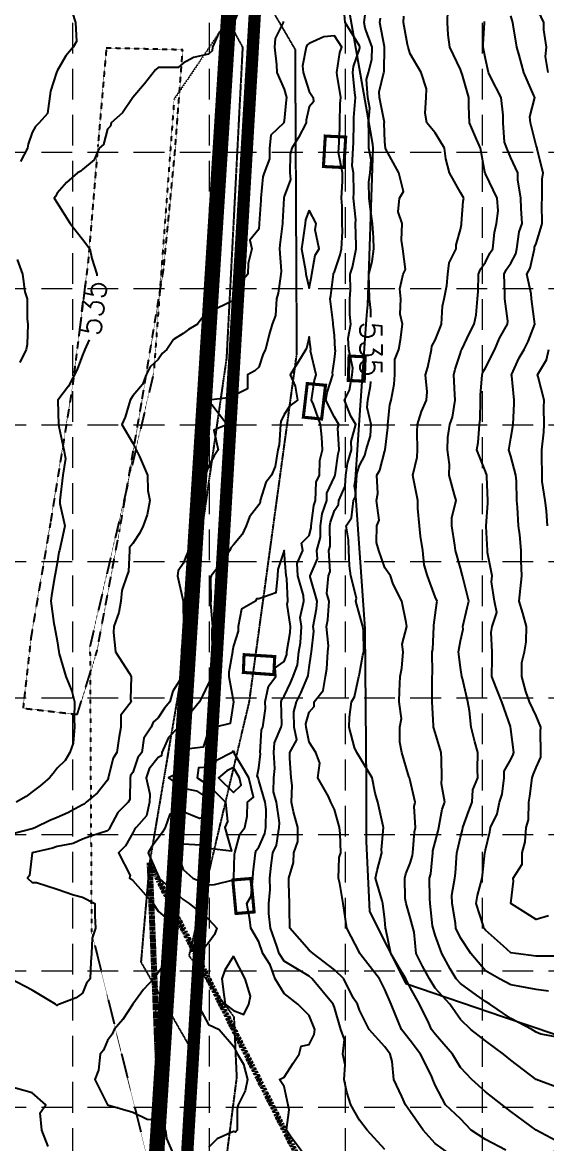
# Model space of a CAD drawing. Header units: inches. Extents: x 8135 to 11700, y -938 to 4760.
# Drawn here: x 8996 to 9337, y 1621 to 2351 of the extents above; entities that cross this region are included whole.
import ezdxf
from ezdxf.enums import TextEntityAlignment as Align

# ---------------------------------------------------------------- set-up
doc = ezdxf.new("R2010")
doc.units = ezdxf.units.IN
doc.header["$MEASUREMENT"] = 0
for name, pattern in [('DASHED', [0.75, 0.5, -0.25]), ('DOT2', [0.125, 0, -0.125]), ('HIDDEN', [0.375, 0.25, -0.125]), ('HIDDEN2', [0.1875, 0.125, -0.0625]), ('PHANTOM', [2.5, 1.25, -0.25, 0.25, -0.25, 0.25, -0.25])]:
    doc.linetypes.add(name, pattern=pattern)
for name, color, linetype in [('537-CONTOUR', 6, 'Continuous'), ('BNDY', 1, 'PHANTOM'), ('EC', 35, 'DASHED'), ('EXCAVATION-LIMITS-W&M', 3, 'DOT2'), ('EXCAVATION_LIMITS', 4, 'HIDDEN2'), ('FINAL-REMEDIATION-2-27-07', 31, 'HIDDEN2'), ('GRID', 254, 'HIDDEN'), ('LIMITS OF DISTURBANCE', 1, 'HIDDEN'), ('PH2-BNDY', 1, 'PHANTOM'), ('XCONC', 8, 'Continuous'), ('XEOW', 8, 'HIDDEN')]:
    doc.layers.add(name, color=color, linetype=linetype)
doc.styles.add('Style-simple', font='simple.shx')

msp = doc.modelspace()

# ---------------------------------------------------------------- linework, layer by layer
at = {"layer": '537-CONTOUR', "elevation": 537, "flags": 128}
msp.add_lwpolyline([(9204.92, 2390.57), (9204.92, 2380), (9206.2, 2375.01), (9224.09, 2272.08), (9224.47, 2269.22), (9220.96, 2167.54), (9220.57, 2163.04), (9220.01, 2157.91), (9215.94, 2098.75), (9212.83, 2053.73), (9212.26, 2049.52), (9212.99, 2046.11), (9219.08, 1956.3), (9219.08, 1955.77), (9219.55, 1905.7), (9220.02, 1855.62), (9220.05, 1855.09), (9220.02, 1854.72), (9220.03, 1817.79), (9222.23, 1772.22), (9245.61, 1725.75), (9245.85, 1725.28), (9309.45, 1703.68), (9343.54, 1692.06)], dxfattribs=at)
at = {"layer": 'BNDY', "lineweight": 200}
for p, q in [((9079.29, 1803.88), (9337.37, 1290.58)), ((9102.11, 1255.85), (9079.29, 1803.88))]:
    msp.add_line(p, q, dxfattribs=at)
at = {"layer": 'EC', "color": 35, "linetype": 'Continuous'}
for p, q in [((9244.24, 2351.41, 537), (9244.63, 2355.45, 537)), ((9246.94, 2337.09, 537), (9244.24, 2351.41, 537)), ((9247.44, 2335.41, 537), (9246.94, 2337.09, 537)), ((9248.67, 2330.86, 537), (9247.44, 2335.41, 537)), ((9255.93, 2318.91, 537), (9248.67, 2330.86, 537)), ((9259.34, 2308.08, 537), (9255.93, 2318.91, 537)), ((9259.16, 2302.41, 537), (9259.34, 2308.08, 537)), ((9258.52, 2292.41, 537), (9259.16, 2302.41, 537)), ((9259.51, 2285.91, 537), (9258.52, 2292.41, 537)), ((9264.92, 2279.41, 537), (9259.51, 2285.91, 537)), ((9270.92, 2269.41, 537), (9264.92, 2279.41, 537)), ((9271.95, 2262.6, 537), (9270.92, 2269.41, 537)), ((9274.24, 2253.41, 537), (9271.95, 2262.6, 537)), ((9281.42, 2240.68, 537), (9274.24, 2253.41, 537)), ((9283.56, 2236.91, 537), (9281.42, 2240.68, 537)), ((9282.15, 2220.41, 537), (9283.23, 2235.08, 537)), ((9283.23, 2235.08, 537), (9283.56, 2236.91, 537)), ((9282.06, 2219.77, 537), (9282.15, 2220.41, 537)), ((9278.72, 2206.62, 537), (9281.42, 2216.6, 537)), ((9281.42, 2216.6, 537), (9282.06, 2219.77, 537)), ((9278.58, 2203.91, 537), (9278.72, 2206.62, 537)), ((9274.03, 2194.81, 537), (9278.58, 2203.91, 537)), ((9273.28, 2187.41, 537), (9274.03, 2194.81, 537)), ((9272.6, 2179.97, 537), (9273.28, 2187.41, 537)), ((9270.88, 2171.41, 537), (9272.6, 2179.97, 537)), ((9269.8, 2166.54, 537), (9270.88, 2171.41, 537)), ((9269.1, 2154.91, 537), (9269.8, 2166.54, 537)), ((9267.89, 2151.95, 537), (9269.1, 2154.91, 537)), ((9264.92, 2144.41, 537), (9267.89, 2151.95, 537)), ((9262.66, 2138.41, 537), (9262.85, 2140.52, 537)), ((9262.85, 2140.52, 537), (9264.92, 2144.41, 537)), ((9260.13, 2126.78, 537), (9262.66, 2138.41, 537)), ((9258.71, 2121.91, 537), (9260.13, 2126.78, 537)), ((9259.65, 2110.76, 537), (9258.71, 2121.91, 537)), ((9259.27, 2105.41, 537), (9259.65, 2110.76, 537)), ((9256.14, 2098.06, 537), (9259.27, 2105.41, 537)), ((9253.44, 2089.41, 537), (9256.14, 2098.06, 537)), ((9253.26, 2084.76, 537), (9253.44, 2089.41, 537)), ((9253.55, 2072.91, 537), (9253.26, 2084.76, 537)), ((9250.37, 2056.41, 537), (9253.32, 2068.2, 537)), ((9253.32, 2068.2, 537), (9253.55, 2072.91, 537)), ((9250.95, 2054.1, 537), (9250.37, 2056.41, 537)), ((9253.65, 2039.91, 537), (9250.95, 2054.1, 537)), ((9253.65, 2034.85, 537), (9253.65, 2039.91, 537)), ((9254.8, 2023.41, 537), (9253.65, 2034.85, 537)), ((9255.49, 2016.7, 537), (9254.8, 2023.41, 537)), ((9257.02, 2007.41, 537), (9255.49, 2016.7, 537)), ((9257.76, 1998.19, 537), (9257.02, 2007.41, 537)), ((9259.95, 1990.91, 537), (9257.76, 1998.19, 537)), ((9264.92, 1977.16, 537), (9259.95, 1990.91, 537)), ((9266.21, 1974.41, 537), (9264.92, 1977.16, 537)), ((9264.92, 1965.41, 537), (9265.94, 1973.39, 537)), ((9265.94, 1973.39, 537), (9266.21, 1974.41, 537)), ((9263.99, 1958.86, 537), (9264.92, 1965.41, 537)), ((9263.35, 1943.01, 537), (9264.1, 1957.91, 537)), ((9264.1, 1957.91, 537), (9263.99, 1958.86, 537)), ((9263.08, 1941.41, 537), (9263.35, 1943.01, 537)), ((9263.24, 1927.07, 537), (9263.08, 1941.41, 537)), ((9263.1, 1925.41, 537), (9263.24, 1927.07, 537)), ((9263.1, 1910.77, 537), (9263.1, 1925.41, 537)), ((9263.05, 1908.91, 537), (9263.1, 1910.77, 537)), ((9263.83, 1893.53, 537), (9263.05, 1908.91, 537)), ((9263.96, 1892.41, 537), (9263.83, 1893.53, 537)), ((9264.92, 1888.82, 537), (9263.96, 1892.41, 537)), ((9268.94, 1875.91, 537), (9264.92, 1888.82, 537)), ((9269.11, 1871.73, 537), (9268.94, 1875.91, 537)), ((9269.28, 1859.41, 537), (9269.11, 1871.73, 537)), ((9269.05, 1855.41, 537), (9269.28, 1859.41, 537)), ((9271.2, 1843.41, 537), (9269.05, 1855.41, 537)), ((9269.51, 1838.83, 537), (9271.2, 1843.41, 537)), ((9267.39, 1826.91, 537), (9269.51, 1838.83, 537)), ((9266.94, 1824.89, 537), (9267.39, 1826.91, 537)), ((9264.92, 1817.48, 537), (9266.94, 1824.89, 537)), ((9263.36, 1810.41, 537), (9263.48, 1811.88, 537)), ((9263.48, 1811.88, 537), (9264.92, 1817.48, 537)), ((9262.18, 1796.7, 537), (9263.36, 1810.41, 537)), ((9261.33, 1793.91, 537), (9262.18, 1796.7, 537)), ((9261.58, 1780.81, 537), (9261.33, 1793.91, 537)), ((9261.61, 1777.41, 537), (9261.58, 1780.81, 537)), ((9263.32, 1762.99, 537), (9261.61, 1777.41, 537)), ((9264.92, 1756.91, 537), (9263.32, 1762.99, 537)), ((9269.28, 1744.91, 537), (9264.92, 1756.91, 537)), ((9274.82, 1735.01, 537), (9269.28, 1744.91, 537)), ((9278.55, 1728.41, 537), (9274.82, 1735.01, 537)), ((9281.42, 1725.34, 537), (9278.55, 1728.41, 537)), ((9291.82, 1717.85, 537), (9281.42, 1725.34, 537)), ((9297.67, 1713.6, 537), (9291.82, 1717.85, 537)), ((9300.42, 1711.91, 537), (9297.67, 1713.6, 537)), ((9314.17, 1702.51, 537), (9300.42, 1711.91, 537)), ((9327.86, 1695.41, 537), (9314.17, 1702.51, 537)), ((9330.67, 1693.63, 537), (9327.86, 1695.41, 537)), ((9333.67, 1692.46, 537), (9330.67, 1693.63, 537)), ((9346.92, 1689.96, 537), (9333.67, 1692.46, 537))]:
    msp.add_line(p, q, dxfattribs=at)
at = {"layer": 'EC', "color": 35, "linetype": 'Continuous', "flags": 128}
for points, elevation in [([(9338.48, 2318.91), (9336.81, 2329.18), (9337.31, 2335.41), (9335.57, 2346.59), (9335.57, 2351.41), (9330.67, 2361.99), (9328.29, 2367.91), (9326.89, 2371.7), (9321.35, 2384.41), (9316.89, 2398.2), (9316.1, 2400.91), (9314.17, 2410.81), (9313.01, 2417.41), (9310.79, 2420.69), (9301.8, 2433.41), (9297.67, 2449.39), (9297.56, 2449.91), (9297.55, 2450.03), (9297.67, 2450.66), (9299.97, 2464.12), (9300.03, 2466.41), (9299.99, 2473.23)], 541), ([(9138.67, 2362.91), (9134.03, 2351.41), (9133.98, 2351.11), (9133.67, 2350.82), (9124.29, 2344.65), (9120.05, 2335.41), (9119.81, 2332.98), (9117.42, 2330.83), (9107.67, 2328.66), (9100.92, 2324.8), (9097.8, 2322.08), (9084.67, 2322.08), (9082.96, 2320.63), (9075.74, 2311.35), (9068.17, 2302.41), (9061.5, 2292.59), (9054.15, 2285.91), (9053.65, 2283.93), (9051.67, 2281.79), (9049.15, 2271.97), (9046.26, 2269.41), (9043.12, 2261.83), (9035.42, 2255.7), (9034.35, 2254.45), (9032.12, 2253.41), (9025.11, 2247.22), (9018.92, 2240.21), (9017.82, 2238.04), (9017.05, 2236.91), (9018.92, 2234), (9027.48, 2220.41), (9035.42, 2210.2), (9040.24, 2203.91), (9041.61, 2197.62), (9044.86, 2187.41), (9044.89, 2186.4)], 535), ([(9310.87, 1616.71), (9297.67, 1623.77), (9288.39, 1629.91), (9281.42, 1637.11), (9271.59, 1646.41), (9264.92, 1659.24), (9263.42, 1662.91), (9262.66, 1665.21), (9255.51, 1679.41), (9248.67, 1688.25), (9243.05, 1695.41), (9239.16, 1704.93), (9236.35, 1711.91), (9232.17, 1721.46), (9228.7, 1728.41), (9216.64, 1743.94), (9215.89, 1744.91), (9215.67, 1745.52), (9207.55, 1761.41), (9205.05, 1777.41), (9202.83, 1790.46), (9201.95, 1793.91), (9202.4, 1807.39), (9203.49, 1810.41), (9203.2, 1823.07), (9202.74, 1826.91), (9199.42, 1838.7), (9197.07, 1843.41), (9195.54, 1847.17), (9188.57, 1859.41), (9189.83, 1869), (9187.23, 1875.91), (9182.92, 1882.66), (9180.92, 1892.41), (9180.89, 1894.47), (9182.92, 1902.16), (9186.12, 1905.72), (9186.15, 1908.91), (9192.07, 1916.27), (9193.61, 1925.41), (9194.39, 1930.29), (9195.06, 1941.41), (9195.49, 1945.34), (9194.3, 1957.91), (9195.12, 1962.22), (9195.92, 1974.41), (9194.51, 1979.33), (9195.51, 1990.91), (9196.69, 1993.65), (9195.84, 2007.41), (9196.58, 2010.17), (9196.48, 2023.41), (9196.84, 2025.99), (9199.42, 2033.56), (9201.99, 2037.3), (9202.31, 2039.91), (9206.42, 2049.31), (9206.88, 2056.41), (9208.01, 2064.19), (9210.61, 2072.91), (9210.26, 2078.41), (9213.26, 2089.41), (9210, 2095), (9206.02, 2105.41), (9209.22, 2111.97), (9210.98, 2121.91), (9211.47, 2126.18), (9208.79, 2138.41), (9208.35, 2145.85), (9210, 2154.91), (9209.44, 2161.24), (9209.37, 2171.41), (9209.93, 2177.07), (9209.65, 2187.41), (9211.19, 2191.96), (9213.48, 2203.91), (9213.6, 2206.02), (9213.21, 2220.41), (9213.23, 2222.89), (9211.89, 2236.91), (9212.13, 2240.51), (9211.9, 2253.41), (9211.03, 2257.98), (9211.64, 2269.41), (9211.84, 2273.31), (9211.97, 2285.91), (9212.05, 2289.59), (9213.09, 2302.41), (9212.58, 2305.55), (9211.33, 2318.91), (9211.9, 2322.74), (9215.67, 2333.98), (9215.99, 2335.1), (9216, 2335.41), (9215.67, 2336.28), (9206.35, 2351.41), (9205.43, 2361.82)], 534), ([(9223.19, 2159.51), (9223.15, 2163.94), (9222.27, 2171.41), (9221.72, 2187.41), (9223.98, 2195.61), (9225.02, 2203.91), (9224.74, 2211.34), (9224.16, 2220.41), (9222.82, 2229.76), (9222.03, 2236.91), (9221.72, 2247.36), (9222.62, 2253.41), (9223.32, 2262), (9221.7, 2269.41), (9221.84, 2279.75), (9221.68, 2285.91), (9222.52, 2295.57), (9221.17, 2302.41), (9220.37, 2314.22), (9221.51, 2318.91), (9223.85, 2327.24), (9224.05, 2335.41), (9219.45, 2347.75), (9218.73, 2351.41), (9220.27, 2363.31)], 535), ([(9338.66, 1720.3), (9330.67, 1721.57), (9319.01, 1723.57), (9314.17, 1724.51), (9306.79, 1728.41), (9297.67, 1733.58), (9288.21, 1744.91), (9281.42, 1755.18), (9278.45, 1761.41), (9278.09, 1764.64), (9275.97, 1777.41), (9275.88, 1782.96), (9277.76, 1793.91), (9278.12, 1797.21), (9279.02, 1810.41), (9279.54, 1812.3), (9281.42, 1820.72), (9282.74, 1825.57), (9282.98, 1826.91), (9286.88, 1837.87), (9289.02, 1843.41), (9289.38, 1851.58), (9292.66, 1859.41), (9292.42, 1864.74), (9292.77, 1875.91), (9290.81, 1882.88), (9288.47, 1892.41), (9287.25, 1903), (9286.17, 1908.91), (9282.72, 1924.09), (9282.21, 1925.41), (9281.42, 1931.23), (9280.23, 1941.41), (9280.29, 1942.54), (9281.42, 1948.63), (9283.12, 1956.18), (9283.05, 1957.91), (9285.71, 1970.06), (9286.84, 1974.41), (9283.17, 1989.13), (9282.78, 1990.91), (9281.42, 1995.93), (9278.12, 2007.41), (9277.81, 2010.92), (9275.86, 2023.41), (9275.86, 2028.97), (9278.55, 2039.91), (9277.62, 2043.72), (9273.97, 2056.41), (9274.35, 2063.48), (9272.99, 2072.91), (9273.26, 2081.07), (9274.5, 2089.41), (9276.32, 2094.36), (9277.99, 2105.41), (9277.72, 2109.12), (9277.17, 2121.91), (9277.89, 2125.45), (9281.42, 2136.05), (9281.98, 2137.84), (9282.31, 2138.41), (9287.2, 2149.05), (9290.25, 2154.91), (9291.63, 2161.05), (9292.53, 2171.41), (9292.95, 2176.06), (9293.22, 2187.41), (9294.37, 2190.77), (9297.67, 2195.16), (9300.48, 2201.11), (9302.39, 2203.91), (9303.56, 2214.53), (9304.83, 2220.41), (9305.92, 2228.66), (9305.2, 2236.91), (9297.67, 2252.74), (9297.24, 2253.41), (9297.19, 2253.89), (9294.46, 2269.41), (9291.9, 2275.28), (9287.31, 2285.91), (9286.91, 2296.84), (9286.84, 2302.41), (9282.59, 2317.73), (9282.1, 2318.91), (9281.42, 2320.8), (9274.42, 2335.41), (9273.31, 2343.28), (9272.92, 2351.41), (9273.29, 2359.54)], 538), ([(9166.07, 2352.01), (9166.09, 2351.41), (9160.91, 2341), (9160.38, 2335.41), (9161.75, 2323.84), (9161.89, 2318.91), (9166.67, 2307.91), (9168.27, 2302.41), (9167.98, 2301.08), (9166.67, 2287.41), (9166.44, 2286.14), (9166.42, 2285.91), (9158.11, 2277.98), (9157.25, 2269.41), (9157.13, 2262.67), (9153.7, 2253.41), (9152.77, 2250.82), (9151.51, 2236.91), (9151.45, 2235.63), (9150.48, 2220.41), (9150.44, 2220.14), (9150.17, 2216.74), (9144.4, 2209.69), (9145.73, 2203.91), (9143.17, 2194.41), (9142.96, 2187.41), (9138.71, 2182.53), (9134.44, 2171.41), (9134.17, 2170.92), (9133.67, 2170.23), (9123.37, 2165.37), (9117.42, 2161.51), (9113.4, 2158.93), (9110.25, 2154.91), (9104.38, 2151.45), (9100.92, 2148.78), (9094.65, 2144.78), (9090.41, 2138.41), (9087.38, 2135.66), (9084.67, 2131.81), (9079.55, 2127.03), (9076.86, 2121.91), (9074.52, 2115.56), (9068.17, 2108.16), (9067.19, 2106.4), (9066.39, 2105.41), (9063.26, 2094.18), (9061.17, 2089.41), (9068.17, 2077.25), (9072.52, 2068.57), (9077.67, 2056.41), (9077.97, 2046.61), (9079.31, 2039.91), (9077.46, 2030.63), (9075.05, 2023.41), (9072.84, 2018.88), (9068.17, 2011.98), (9066.15, 2009.37), (9066.02, 2007.41), (9065.42, 1993.66), (9064.4, 1990.91), (9061.15, 1981.43), (9060.32, 1974.41), (9059.08, 1967), (9055.8, 1957.91), (9055.58, 1954), (9057.05, 1941.41), (9066.11, 1927.41), (9067.11, 1925.41), (9066.63, 1910.46), (9067.14, 1908.91), (9060.51, 1900.07), (9060.51, 1892.41), (9059.1, 1884.99), (9057.86, 1875.91), (9055.43, 1872.16), (9052.24, 1859.41), (9052.23, 1858.87), (9051.67, 1857.92), (9045.34, 1849.65), (9037.9, 1843.41), (9036.6, 1842.22), (9035.42, 1841.83), (9025.87, 1836.46), (9018.92, 1833.51), (9014.32, 1831.58), (9004.87, 1826.91), (9003.3, 1826.27), (9002.67, 1826.12), (8990.17, 1822.91)], 534), ([(9028.7, 2358.13), (9031, 2351.41), (9031.62, 2339.1), (9029.48, 2335.41), (9024.66, 2329.67), (9018.92, 2319.88), (9018.57, 2318.91), (9014.66, 2306.74), (9012.8, 2292.13), (9007.24, 2285.91), (9004.89, 2283.66), (9002.67, 2279.72), (9000.04, 2272.04), (8999.73, 2269.41), (8995.07, 2260.79)], 536), ([(9346.92, 1656.76), (9330.67, 1662.91), (9314.17, 1675.51), (9309.51, 1679.41), (9297.67, 1688.07), (9288.2, 1695.41), (9281.42, 1702.01), (9274.55, 1711.91), (9264.92, 1722.41), (9261.25, 1728.41), (9256.8, 1736.66), (9252.57, 1744.91), (9251.2, 1758.84), (9248.67, 1768.41), (9246.02, 1777.41), (9245.34, 1780.75), (9245.19, 1793.91), (9245.82, 1796.76), (9248.67, 1803.71), (9250.23, 1808.83), (9250.36, 1810.41), (9251.44, 1824.1), (9252.17, 1826.91), (9251.27, 1840.77), (9251.88, 1843.41), (9248.67, 1857.63), (9248.23, 1859.41), (9247.89, 1860.2), (9243.17, 1875.91), (9242.07, 1882.51), (9241.88, 1892.41), (9242.99, 1898.09), (9241.47, 1908.91), (9241.85, 1915.73), (9242.12, 1925.41), (9243.17, 1930.74), (9244.14, 1941.41), (9243.56, 1946.52), (9246.61, 1957.91), (9245.99, 1960.6), (9243.17, 1974.41), (9237.67, 1985.41), (9235.8, 1990.91), (9232.17, 1996.21), (9228.21, 2007.41), (9226.86, 2012.56), (9227.05, 2023.41), (9228.41, 2027.17), (9226.86, 2039.91), (9227.62, 2044.47), (9227.07, 2056.41), (9228.89, 2059.69), (9232.17, 2072.44), (9232.35, 2072.73), (9232.39, 2072.91), (9234.09, 2087.49), (9234.05, 2089.41), (9235.41, 2102.28), (9236.41, 2105.41), (9238.36, 2115.72), (9238.73, 2121.91), (9238.73, 2131.85), (9241.4, 2138.41), (9242.37, 2144.72), (9243.72, 2154.91), (9242.22, 2161.37), (9242.67, 2171.41), (9242.07, 2177.81), (9244.17, 2187.41), (9245.7, 2190.38), (9243.84, 2203.91), (9242.95, 2209.63), (9243.41, 2220.41), (9240.94, 2228.14), (9241.85, 2236.91), (9244.37, 2241.21), (9241.37, 2253.41), (9232.76, 2268.84), (9232.56, 2269.41), (9232.17, 2273.54), (9231.87, 2285.91), (9231.89, 2286.19), (9228.71, 2302.41), (9228.45, 2306.13), (9231.57, 2318.91), (9231.7, 2319.38), (9232.09, 2335.41), (9232.05, 2335.53), (9228.92, 2351.41), (9229.29, 2354.3)], 536), ([(9346.92, 1743.2), (9332.36, 1743.2), (9330.67, 1743.24), (9317.47, 1744.91), (9314.17, 1745.4), (9309.46, 1749.62), (9297.67, 1760.01), (9296.72, 1761.41), (9296.44, 1762.62), (9291.54, 1777.41), (9292.45, 1782.72), (9295.51, 1793.91), (9295.66, 1795.95), (9297.3, 1810.41), (9297.38, 1810.71), (9297.67, 1812.35), (9300.42, 1824.16), (9300.93, 1826.91), (9305.19, 1835.9), (9306.92, 1843.41), (9308.63, 1848.79), (9309.86, 1859.41), (9309.94, 1863.65), (9314.17, 1871.26), (9315.63, 1874.46), (9316.19, 1875.91), (9314.17, 1891.04), (9313.87, 1892.71), (9308.28, 1908.91), (9304.47, 1918.62), (9301.75, 1925.41), (9302.04, 1937.18), (9302.09, 1941.41), (9301.5, 1954.09), (9302.09, 1957.91), (9305.05, 1967.04), (9303.65, 1974.41), (9301.59, 1987), (9301.99, 1990.91), (9299.07, 2006.02), (9298.99, 2007.41), (9298.14, 2022.96), (9298.1, 2023.41), (9299.26, 2038.32), (9299.17, 2039.91), (9298.64, 2055.44), (9298.63, 2056.41), (9297.67, 2058.91), (9292.13, 2072.91), (9292.83, 2077.83), (9293.75, 2089.41), (9294.3, 2092.74), (9294.56, 2105.41), (9294.42, 2108.71), (9295.46, 2121.91), (9295.99, 2123.62), (9297.67, 2126.51), (9303.69, 2138.41), (9306.87, 2145.71), (9312.06, 2154.91), (9312.23, 2156.85), (9310.3, 2171.41), (9310.38, 2175.09), (9309.89, 2187.41), (9311.26, 2190.32), (9314.17, 2194.6), (9317.44, 2200.65), (9318.16, 2203.91), (9319.54, 2215.05), (9321.65, 2220.41), (9320.9, 2230.19), (9320.71, 2236.91), (9318.79, 2248.8), (9318.84, 2253.41), (9314.17, 2263.31), (9311.53, 2269.41), (9310.11, 2273.47), (9309.22, 2285.91), (9309.15, 2290.93), (9307.83, 2302.41), (9301.15, 2315.44), (9299.67, 2318.91), (9297.67, 2327.71), (9296.18, 2335.41), (9296.12, 2336.94), (9296.97, 2351.41), (9297.03, 2352.06)], 539), ([(9338.8, 1769.41), (9330.67, 1767.03), (9314.17, 1777.41), (9316.01, 1792.08), (9315.63, 1793.91), (9321.54, 1803.04), (9321.67, 1810.41), (9323.5, 1817.58), (9324.07, 1826.91), (9325.69, 1831.9), (9325.96, 1843.41), (9326.55, 1847.41), (9327.99, 1859.41), (9328.83, 1861.26), (9330.67, 1866.01), (9333.64, 1872.9), (9333.69, 1875.91), (9333.58, 1889.46), (9333.77, 1892.41), (9330.67, 1899.74), (9326.33, 1908.91), (9323.91, 1915.67), (9321.25, 1925.41), (9321.36, 1934.45), (9323.15, 1941.41), (9324.2, 1947.88), (9324.46, 1957.91), (9321.97, 1966.61), (9319.54, 1974.41), (9321.39, 1990.91), (9320.9, 2000.68), (9320.9, 2007.41), (9320.07, 2017.7), (9319.27, 2023.41), (9318.52, 2035.57), (9318.1, 2039.91), (9317.95, 2052.63), (9317.34, 2056.41), (9314.17, 2068.95), (9312.91, 2072.91), (9313.01, 2074.07), (9314.17, 2080.53), (9315.49, 2088.1), (9315.64, 2089.41), (9316.36, 2103.29), (9316.31, 2105.41), (9314.82, 2121.27), (9314.68, 2121.91), (9319.56, 2133.03), (9322.9, 2138.41), (9325.51, 2143.57), (9329.81, 2154.91), (9327.55, 2171.41), (9327.41, 2174.58), (9324.65, 2187.41), (9326.76, 2191.33), (9329.54, 2203.91), (9329.66, 2204.92), (9330.67, 2207.5), (9333.61, 2217.43), (9334.65, 2220.41), (9334.4, 2233.13), (9334.59, 2236.91), (9334.68, 2249.35), (9335.24, 2253.41), (9331.22, 2268.88), (9331.26, 2269.41), (9330.67, 2271.31), (9326.95, 2285.91), (9326.59, 2289.99), (9329.78, 2302.41), (9329.24, 2303.85), (9322.73, 2318.91), (9319.58, 2330.01), (9318.14, 2335.41), (9315.67, 2349.96), (9315.4, 2351.41), (9314.17, 2355.71)], 540), ([(9275.78, 1613.41), (9264.92, 1621.19), (9257.08, 1629.91), (9248.67, 1641.98), (9245.6, 1646.41), (9243.34, 1651.75), (9238.1, 1662.91), (9237.01, 1674.57), (9235.68, 1679.41), (9232.17, 1684.02), (9221.98, 1695.41), (9215.67, 1708.03), (9214.42, 1711.91), (9211.61, 1716.04), (9205.52, 1728.41), (9199.42, 1734.32), (9185.51, 1744.91), (9182.92, 1747.04), (9170.39, 1761.41), (9170.21, 1773.93), (9170.11, 1777.41), (9169.74, 1790.8), (9169.78, 1793.91), (9172.77, 1804.22), (9172.91, 1810.41), (9175.56, 1817.88), (9175.49, 1826.91), (9172.72, 1837.27), (9171.49, 1843.41), (9171.8, 1854.37), (9171.34, 1859.41), (9170.3, 1872.23), (9170.47, 1875.91), (9174.95, 1884.01), (9173.22, 1892.41), (9173.08, 1902.41), (9174.8, 1908.91), (9177.49, 1914.43), (9182.16, 1925.41), (9182.36, 1925.96), (9182.92, 1931.23), (9184.33, 1940.04), (9184.41, 1941.41), (9185.9, 1954.94), (9185.62, 1957.91), (9187.82, 1969.52), (9188.14, 1974.41), (9183.58, 1990.25), (9183.64, 1990.91), (9188.4, 2001.94), (9188.06, 2007.41), (9190.4, 2016.16), (9190.35, 2023.41), (9191.47, 2031.36), (9194.38, 2039.91), (9194.51, 2044.83), (9199.42, 2055.31), (9199.76, 2056.07), (9199.78, 2056.41), (9201.83, 2070.46), (9202.56, 2072.91), (9201.66, 2087.14), (9202.28, 2089.41), (9199.42, 2094.3), (9193.86, 2105.41), (9194.58, 2110.25), (9198.44, 2121.91), (9198.14, 2123.19), (9199.42, 2131.81), (9200.11, 2137.72), (9199.95, 2138.41), (9199.42, 2147.41), (9198.58, 2154.91), (9198.56, 2155.78), (9196.67, 2171.41), (9197.16, 2173.61), (9198.73, 2187.41), (9198.83, 2188), (9199.42, 2189), (9203.19, 2200.09), (9203.92, 2203.91), (9204.57, 2215.19), (9204.43, 2220.41), (9204.49, 2231.77), (9204, 2236.91), (9204.74, 2248.01), (9204.65, 2253.41), (9202.1, 2266.77), (9202.24, 2269.41), (9202.91, 2282.37), (9202.95, 2285.91), (9203.22, 2298.55), (9203.53, 2302.41), (9201.14, 2317.17), (9200.98, 2318.91), (9202.93, 2331.85), (9204.12, 2335.41), (9199.42, 2342.58), (9192.51, 2342.12), (9182.92, 2337.7), (9181.56, 2336.76), (9181.1, 2335.41), (9178.69, 2323.21), (9179.06, 2318.91), (9182.92, 2306.41), (9185.51, 2302.41), (9185.73, 2299.6), (9182.92, 2296.41), (9181.09, 2287.77), (9180.91, 2285.91), (9176.03, 2276.41), (9171.63, 2269.41), (9170.64, 2265.5), (9170.45, 2253.41), (9170.91, 2249.11), (9166.67, 2237.94), (9166.4, 2237.18), (9166.38, 2236.91), (9165.68, 2221.41), (9165.61, 2220.41), (9163.97, 2206.62), (9163.75, 2203.91), (9164.65, 2189.43), (9164.51, 2187.41), (9162.84, 2175.12), (9161.63, 2171.41), (9160.99, 2160.59), (9158.92, 2154.91), (9156.89, 2148.2), (9154.65, 2138.41), (9153.13, 2135.45), (9150.17, 2126.8), (9147.64, 2124.45), (9142.84, 2121.91), (9142.84, 2112.74), (9133.67, 2108.16), (9131.96, 2107.15), (9117.42, 2105.41), (9129.61, 2089.41), (9120.91, 2085.87), (9123.74, 2072.91), (9121.09, 2069.18), (9117.42, 2062.41), (9115.85, 2057.98), (9115.99, 2056.41), (9114.25, 2043.08), (9114.19, 2039.91), (9110.19, 2030.64), (9109.77, 2023.41), (9107.86, 2016.68), (9104.86, 2007.41), (9103.32, 2005.01), (9100.92, 1998.89), (9097.76, 1994.12), (9097.29, 1990.91), (9100.92, 1974.41), (9101.12, 1957.91), (9101.13, 1957.71), (9100.92, 1953.79), (9099.84, 1942.51), (9099.93, 1941.41), (9100.25, 1926.08), (9100.42, 1925.41), (9094.15, 1915.79), (9092.22, 1908.91), (9088.74, 1904.79), (9084.67, 1898.53), (9081.51, 1895.57), (9080.16, 1892.41), (9075.31, 1885.27), (9074.11, 1875.91), (9071.49, 1872.6), (9068.17, 1862.88), (9066.81, 1860.78), (9066.47, 1859.41), (9066.22, 1845.31), (9065.09, 1843.41), (9058.38, 1836.7), (9053.34, 1826.91), (9052.75, 1825.84), (9051.67, 1824.74), (9040.95, 1821.3), (9035.42, 1819.33), (9029.31, 1816.52), (9018.92, 1814.71), (9015.9, 1813.48), (9002.67, 1810.41), (9000.92, 1795.66), (8999.71, 1793.91), (9002.67, 1791.22), (9005.45, 1791.09), (9018.92, 1786.76), (9029.65, 1783.19), (9035.42, 1781.61), (9043.55, 1777.41), (9043.55, 1769.41), (9043.83, 1761.41), (9041.84, 1754.9), (9041.29, 1744.91), (9040.84, 1739.41), (9040.56, 1728.41), (9038.17, 1725.62), (9035.42, 1718.98), (9031.3, 1716.04), (9020.57, 1711.91), (9019.35, 1711.49), (9018.92, 1711.12), (9017.91, 1711.91), (9002.67, 1721.08), (8988.53, 1728.41)], 533), ([(8993.05, 2197.04), (8996.43, 2187.41), (8998.03, 2175.91), (8999.37, 2171.41), (8999.37, 2158.21), (8999.87, 2154.91), (8999.37, 2141.71), (8998.81, 2138.41), (8994.78, 2129.8)], 536), ([(9039.73, 2144.72), (9036.9, 2138.41), (9036.64, 2137.17), (9035.42, 2134.6), (9032.06, 2125.28), (9026.33, 2114.5), (9019.51, 2105.41), (9019.42, 2104.93), (9019.89, 2089.41), (9020.06, 2088.27), (9023.38, 2072.91), (9024.42, 2067.41), (9022.73, 2056.41), (9020.83, 2039.91), (9020.83, 2038.01), (9023.92, 2023.41), (9023.16, 2019.31), (9020.47, 2007.41), (9020.05, 2006.29), (9018.92, 1999.16), (9017.76, 1992.09), (9017.53, 1990.91), (9015.36, 1978.03), (9014.97, 1974.41), (9016.89, 1959.97), (9017.3, 1957.91), (9018.92, 1948.48), (9020.02, 1941.41), (9020.26, 1940.11), (9024.64, 1925.41), (9028.51, 1915.83), (9030.32, 1908.91), (9030.05, 1897.78), (9030.29, 1892.41), (9029.36, 1881.97), (9027.17, 1875.91), (9024.13, 1870.7), (9018.92, 1865.67), (9016.3, 1862.08), (9013.96, 1859.41), (9007.95, 1854.22), (9002.67, 1850.32), (8998.85, 1847.12), (8992.22, 1843.41)], 535), ([(9232.17, 1617.26), (9220.67, 1629.91), (9215.67, 1636.26), (9210.14, 1646.41), (9207.55, 1654.66), (9205.77, 1662.91), (9206.44, 1672.29), (9204.84, 1679.41), (9206.03, 1688.91), (9203.65, 1695.41), (9199.42, 1709.71), (9198.67, 1711.91), (9185.01, 1728.41), (9182.92, 1730.17), (9178.56, 1732.84), (9166.67, 1740.01), (9163.46, 1744.91), (9161.82, 1749.76), (9157.79, 1761.41), (9156.77, 1771.01), (9156.73, 1777.41), (9157.57, 1786.52), (9157.47, 1793.91), (9158.33, 1802.26), (9159.4, 1810.41), (9161.63, 1815.46), (9163.51, 1826.91), (9163.56, 1830.02), (9161.64, 1843.41), (9159.71, 1850.17), (9159.89, 1859.41), (9160.58, 1865.5), (9160.02, 1875.91), (9160.36, 1882.22), (9164.85, 1892.41), (9165.09, 1894), (9164.81, 1908.91), (9165.13, 1910.46), (9166.67, 1912.58), (9170.85, 1921.17), (9172.66, 1925.41), (9175.36, 1932.86), (9176.27, 1941.41), (9177.22, 1947.2), (9178.01, 1957.91), (9177.08, 1963.84), (9179.49, 1974.41), (9179.33, 1978.06), (9175.65, 1990.91), (9175.05, 1998.91), (9178.8, 2007.41), (9178.08, 2012.18), (9182.92, 2017.3), (9184.22, 2022.15), (9184.21, 2023.41), (9186.1, 2036.74), (9187.18, 2039.91), (9187.49, 2051.85), (9189.63, 2056.41), (9189.81, 2066.03), (9191.62, 2072.91), (9191.11, 2081.23), (9190.31, 2089.41), (9185.86, 2102.57), (9184.43, 2105.41), (9186.37, 2118.46), (9187.51, 2121.91), (9183.92, 2137.41), (9184.07, 2138.41), (9182.92, 2146.66), (9181.43, 2139.93), (9180.89, 2138.41), (9175.42, 2129.53), (9170.52, 2121.91), (9173.96, 2114.51), (9175.28, 2105.41), (9170.42, 2101.72), (9166.67, 2096.12), (9164.63, 2091.39), (9164.37, 2089.41), (9163.37, 2076.21), (9162.5, 2072.91), (9160.87, 2062.21), (9158.55, 2056.41), (9154.75, 2051.83), (9151.08, 2039.91), (9151.14, 2038.94), (9150.17, 2037.25), (9144.13, 2029.45), (9142.08, 2023.41), (9139.31, 2017.94), (9133.67, 2011.07), (9131.96, 2009.09), (9131.39, 2007.41), (9125.63, 1999.08), (9119.23, 1990.91), (9118.76, 1989.55), (9118.96, 1974.41), (9118.67, 1973.14), (9120.02, 1957.91), (9119.57, 1955.73), (9119.91, 1941.41), (9119.55, 1939.31), (9118.73, 1925.41), (9119.03, 1923.78), (9117.42, 1920.98), (9113.56, 1912.78), (9111.6, 1908.91), (9106.93, 1902.9), (9100.92, 1896.31), (9099.15, 1894.21), (9097.99, 1892.41), (9091.33, 1885.65), (9087.16, 1875.91), (9086.86, 1873.7), (9084.67, 1872.58), (9078.86, 1865.23), (9076.87, 1859.41), (9079.26, 1848.66), (9079.17, 1843.41), (9077.04, 1834.54), (9070.31, 1826.91), (9069.4, 1825.68), (9068.17, 1823.61), (9063.46, 1815.12), (9058.87, 1810.41), (9066.44, 1795.65), (9065.97, 1793.91), (9068.17, 1792.48), (9081.5, 1777.41), (9084.67, 1772.56), (9097.56, 1761.41), (9094.51, 1751.42), (9093.06, 1744.91), (9089.87, 1739.63), (9084.67, 1732.34), (9082.88, 1730.2), (9081.73, 1728.41), (9075.07, 1721.51), (9068.17, 1711.91), (9061.62, 1701.96), (9056.13, 1695.41), (9054.73, 1692.45), (9051.67, 1688.14), (9049.04, 1682), (9047.03, 1679.41), (9045.8, 1668.88), (9043.55, 1662.91), (9051.67, 1646.41), (9068.17, 1641.5), (9077.48, 1637.1), (9084.67, 1636.29), (9089.44, 1629.91), (9090.09, 1624.41), (9094.98, 1613.41)], 532), ([(9338.12, 2023.41), (9337.32, 2033.16), (9336.58, 2039.91), (9334.59, 2052.43), (9334.5, 2056.41), (9334.35, 2069.18), (9334.35, 2072.91), (9335.57, 2084.44), (9335.84, 2089.41), (9335.59, 2100.57), (9335.96, 2105.41), (9332.05, 2120.51), (9331.6, 2121.91), (9337.43, 2131.55), (9339.01, 2138.41)], 541), ([(9346.92, 1621.13), (9330.67, 1629.91), (9314.17, 1641.94), (9308.53, 1646.41), (9297.67, 1654.83), (9288.81, 1662.91), (9281.42, 1670.58), (9276.15, 1679.41), (9264.92, 1692.26), (9262.55, 1695.41), (9260.78, 1699.62), (9254.79, 1711.91), (9248.67, 1722.81), (9245.76, 1728.41), (9241.6, 1735.48), (9236.13, 1744.91), (9232.8, 1760.78), (9232.73, 1761.41), (9232.17, 1766.74), (9230.8, 1777.41), (9230.44, 1779.15), (9226.19, 1793.91), (9227.19, 1798.89), (9230.22, 1810.41), (9230.05, 1812.53), (9231.4, 1826.91), (9231.12, 1827.96), (9227.58, 1843.41), (9225.94, 1849.45), (9223.92, 1859.41), (9215.67, 1873), (9213.9, 1875.91), (9212.53, 1879.1), (9209.1, 1892.41), (9209.25, 1898.93), (9210.54, 1908.91), (9212.53, 1912.1), (9215.36, 1925.41), (9215.4, 1925.68), (9215.67, 1927.01), (9217.96, 1939.19), (9218.59, 1941.41), (9218.31, 1955.27), (9217.91, 1957.91), (9215.67, 1965.67), (9213.39, 1974.41), (9213.75, 1976.36), (9209.99, 1990.91), (9209.17, 1997.51), (9208.76, 2007.41), (9208.61, 2014.37), (9206.97, 2023.41), (9210.54, 2028.62), (9211.92, 2039.91), (9213.08, 2042.55), (9213.97, 2056.41), (9214.19, 2057.92), (9215.67, 2062.9), (9219.24, 2069.34), (9220.16, 2072.91), (9222.95, 2082.14), (9223.34, 2089.41), (9220.75, 2100.49), (9221.13, 2105.41), (9222.89, 2114.69), (9223.2, 2117.51)], 535), ([(9180.12, 1613.41), (9171.32, 1625.2), (9168.22, 1629.91), (9170.06, 1642.97), (9166.67, 1658.2), (9163.67, 1662.91), (9166.67, 1664.41), (9172.48, 1673.52), (9176.52, 1679.41), (9177.77, 1684.48), (9182.92, 1685.53), (9186.32, 1692.12), (9186.57, 1695.41), (9182.92, 1704.53), (9175.65, 1711.91), (9166.67, 1718.84), (9160.84, 1728.41), (9157.65, 1737.44), (9152.75, 1744.91), (9150.17, 1752.53), (9144.98, 1761.41), (9144.25, 1767.15), (9142.45, 1777.41), (9145.24, 1782.35), (9146.36, 1793.91), (9146.44, 1797.64), (9148.13, 1810.41), (9148.58, 1812.01), (9150.17, 1814.1), (9154.09, 1822.99), (9154.74, 1826.91), (9154.93, 1838.66), (9154.24, 1843.41), (9150.17, 1857.6), (9149.75, 1859.41), (9149.13, 1860.45), (9150.17, 1865.83), (9151.21, 1874.88), (9151.15, 1875.91), (9151.94, 1890.64), (9152.72, 1892.41), (9154.51, 1904.57), (9154.43, 1908.91), (9156.53, 1919.05), (9161.17, 1925.41), (9160.91, 1931), (9166.67, 1935.12), (9168.36, 1939.76), (9168.53, 1941.41), (9170.59, 1953.94), (9170.88, 1957.91), (9168.62, 1972.43), (9169.07, 1974.41), (9168.42, 1989.14), (9167.91, 1990.91), (9166.67, 2007.41), (9162.55, 1995.04), (9162.42, 1990.91), (9161.17, 1979.91), (9150.17, 1976.03), (9148.73, 1975.86), (9148, 1974.41), (9138.86, 1969.22), (9136.67, 1957.91), (9136.78, 1954.8), (9133.67, 1945.34), (9133, 1942.09), (9133.02, 1941.41), (9130.76, 1928.28), (9130.59, 1925.41), (9133.67, 1908.91), (9131.47, 1894.65), (9121.76, 1892.41), (9118.03, 1891.8), (9117.42, 1889.87), (9113.97, 1879.37), (9100.92, 1877.84), (9099.97, 1876.88), (9099.56, 1875.91), (9097.76, 1862.62), (9091.5, 1859.41), (9100.92, 1852.69), (9109.62, 1850.97), (9117.42, 1845.7), (9119.73, 1843.41), (9119.97, 1840.83), (9117.42, 1834.47), (9111.57, 1832.77), (9100.92, 1837.12), (9092.27, 1835.7), (9089.32, 1826.91), (9087.59, 1823.95), (9084.67, 1820.1), (9080.55, 1814.54), (9078.11, 1810.41), (9084.67, 1795.52), (9085.37, 1793.91), (9100.92, 1780.03), (9104.93, 1777.41), (9117.42, 1767.31), (9122.9, 1761.41), (9121.42, 1757.35), (9117.42, 1751.76), (9114.3, 1748.04), (9114.03, 1744.91), (9111.09, 1734.75), (9110.08, 1728.41), (9111.1, 1718.23), (9110.3, 1711.91), (9117.42, 1698.65), (9124.49, 1695.41), (9133.67, 1684.46), (9136.35, 1679.41), (9140.27, 1672.81), (9142.75, 1662.91), (9141.24, 1655.35), (9136.77, 1646.41), (9136.03, 1644.05), (9136.03, 1629.91), (9135.05, 1628.54), (9133.67, 1628.92), (9123.07, 1624.18), (9117.42, 1618.45)], 531), ([(9013.16, 1619.27), (9008.92, 1629.91), (9007.86, 1641.14), (9011.7, 1646.41), (9002.67, 1654.14), (8991.91, 1657.17), (8986.17, 1655.96), (8980.5, 1652.08), (8976.62, 1646.41), (8974.39, 1641.7), (8969.67, 1636.26), (8967.83, 1631.79), (8967.14, 1629.91), (8963.87, 1619.3)], 532)]:
    msp.add_lwpolyline(points, dxfattribs=dict(at, elevation=elevation))
for points, elevation in [([(9182.92, 2229.18), (9180.52, 2222.85), (9180.41, 2220.41), (9178.57, 2208.33), (9178.08, 2203.91), (9180.65, 2189.72), (9180.81, 2187.41), (9182.92, 2178.37), (9184.56, 2185.82), (9184.74, 2187.41), (9186.96, 2199.87), (9189.37, 2203.91), (9186.93, 2216.4), (9187.6, 2220.41)], 532), ([(9133.67, 1876.62), (9133.07, 1876.52), (9132.88, 1875.91), (9122.64, 1870.61), (9117.42, 1866.31), (9111.05, 1865.78), (9110.15, 1859.41), (9117.42, 1854.49), (9128.61, 1843.41), (9129.76, 1830.89), (9128.17, 1826.91), (9132.51, 1811.59), (9117.42, 1813.22), (9112.25, 1815.59), (9100.92, 1816.22), (9098.8, 1812.57), (9097.16, 1810.41), (9100.92, 1799.6), (9107.27, 1793.91), (9117.42, 1789.72), (9121.36, 1789.91), (9133.67, 1792.98), (9134.01, 1793.57), (9134.04, 1793.91), (9134.4, 1809.69), (9134.49, 1810.41), (9137.93, 1822.65), (9141.17, 1826.91), (9142.63, 1834.45), (9142.89, 1843.41), (9146.64, 1846.84), (9143.68, 1859.41), (9134.27, 1875.32), (9134.38, 1875.91)], 530), ([(9133.67, 1866.07), (9129.33, 1863.82), (9123.98, 1859.41), (9133.67, 1849.78), (9138.78, 1854.46), (9137.62, 1859.41)], 529), ([(9133.67, 1743.08), (9128.17, 1734), (9126.2, 1728.41), (9127.47, 1718.21), (9128.32, 1711.91), (9133.67, 1707.79), (9140.51, 1705.07), (9143.64, 1711.91), (9144.86, 1717.22), (9141.26, 1728.41)], 530)]:
    msp.add_lwpolyline(points, close=True, dxfattribs=dict(at, elevation=elevation))
at = {"layer": 'EXCAVATION-LIMITS-W&M', "flags": 128}
msp.add_lwpolyline([(9041.31, 1759.07), (9109.46, 1482.12, 0.512452), (9260.08, 1421.54), (9656.12, 1672.44), (9998.37, 1798.88), (10191.91, 1827.12), (10452.39, 1948.71), (11093.29, 2446.05), (11191.15, 2162.46), (9973.57, 1130.51), (9545.9, 1031.03), (8620.57, 1114.85, -0.363359), (8552.62, 1183.07), (8481.2, 2007.98), (8481.82, 2302.15), (8479.13, 2341.55), (8500.57, 2941.17), (8907.9, 3139.23), (8912, 3253.8), (9234.32, 3057.67), (9245.94, 3030.34), (9277.45, 2993.8), (9308.42, 2975.23), (9434.31, 2920.7), (9366.46, 2701.97), (9095.11, 2301.51), (9081.78, 2123.18), (9040.33, 1945)], format="xyb", close=True, dxfattribs=at)
at = {"layer": 'EXCAVATION_LIMITS'}
msp.add_lwpolyline([(9050.98, 2334.7), (9045.55, 2271.83), (9039.03, 2194.71), (9028.78, 2113.28), (9014.59, 2025.41), (9001.96, 1950.93), (8996.8, 1904.69), (9032.09, 1900.68), (9044.93, 1941.95), (9059.72, 2021.02), (9073.96, 2103.77), (9088.3, 2190.82), (9095.6, 2266.51), (9100.7, 2333.54)], close=True, dxfattribs=at)
at = {"layer": 'FINAL-REMEDIATION-2-27-07', "const_width": 10}
msp.add_lwpolyline([(9608.73, 1756.27), (9208.5, 1502.51), (9078.44, 1531.69), (9147.12, 2616.26), (9436.88, 2660.7)], dxfattribs=at)
at = {"layer": 'GRID', "color": 252, "linetype": 'HIDDEN', "lineweight": 0, "ltscale": 80}
for p, q in [((9029.12, -488.79), (9029.14, 4663.56)), ((9118.25, -488.8), (9118.16, 4663.54)), ((9206.6, -488.82), (9206.77, 4663.53)), ((9295.51, -488.83), (9296.06, 4663.41)), ((8228.76, 2266.99), (11606.69, 2266.99)), ((8228.76, 2178.09), (11606.69, 2178.09)), ((8228.76, 2089.2), (11606.69, 2089.2)), ((8228.76, 2000.31), (11606.69, 2000.31)), ((8228.76, 1911.41), (11606.69, 1911.41)), ((8228.76, 1822.52), (11606.69, 1822.52)), ((8228.76, 1733.63), (11606.69, 1733.63)), ((8228.76, 1644.74), (11606.69, 1644.74))]:
    msp.add_line(p, q, dxfattribs=at)
at = {"layer": 'LIMITS OF DISTURBANCE', "color": 1, "ltscale": 150, "const_width": 8}
msp.add_lwpolyline([(9595.21, 1772.09), (9209.48, 1527.83), (9100.36, 1560.09), (9161.84, 2597.07), (9459.97, 2641.62)], dxfattribs=at)
at = {"layer": 'PH2-BNDY'}
for p, q in [((9079.29, 1803.88), (9337.37, 1290.58)), ((9102.11, 1255.85), (9079.29, 1803.88))]:
    msp.add_line(p, q, dxfattribs=at)
at = {"layer": 'XCONC', "const_width": 2}
for points in [[(9193.45, 2277.4), (9206.72, 2276.73), (9205.57, 2256.88), (9192.25, 2257.55)], [(9208.42, 2118.21), (9208.93, 2134.11), (9219.41, 2133.6), (9218.8, 2117.69)], [(9181.72, 2116.18), (9193.62, 2115.08), (9191.07, 2093.05), (9179.18, 2094.29)], [(9140.62, 1939.57), (9160.56, 1938.37), (9159.95, 1926.57), (9140.15, 1927.99)], [(9133.29, 1792.8), (9145.12, 1793.76), (9147.15, 1771.96), (9135.35, 1770.96)]]:
    msp.add_lwpolyline(points, close=True, dxfattribs=at)
at = {"layer": 'XEOW', "color": 7}
for points in [[(9116.02, 2859.19), (9208.36, 2734.33), (9214.46, 2638.37), (9129.14, 2410.19), (9173.79, 2333.84), (9174.78, 2135.78), (9143.79, 1908.63), (9104.75, 1743.57), (9133.95, 1703.56), (9135.73, 1664.26)], [(9108.94, 1677.9), (9073.69, 1739.26), (9079.29, 1803.88), (9098.24, 1916.13), (9129.36, 2132.58), (9139.83, 2335.2), (9099.71, 2409.13), (9189.57, 2655.82), (9185.2, 2730.57), (9075.08, 2828.17)]]:
    msp.add_lwpolyline(points, dxfattribs=at)
at = {"layer": 'XEOW'}
for points in [[(9108.94, 1677.9), (9083.9, 1500.57), (9107.97, 1431.91)], [(9135.73, 1664.26), (9114.4, 1497.89), (9128.65, 1439.93)]]:
    msp.add_lwpolyline(points, dxfattribs=at)

# ---------------------------------------------------------------- texts
at = {"layer": 'EC', "color": 35, "style": 'Style-simple'}
for rotation, p in [(82.9821, (9042.36, 2165.5, 535)), (270.05365, (9223.21, 2138.57, 535))]:
    msp.add_text('535', height=14, rotation=rotation, dxfattribs=at).set_placement(p, align=Align.MIDDLE_CENTER)

doc.saveas('drawing.dxf')
